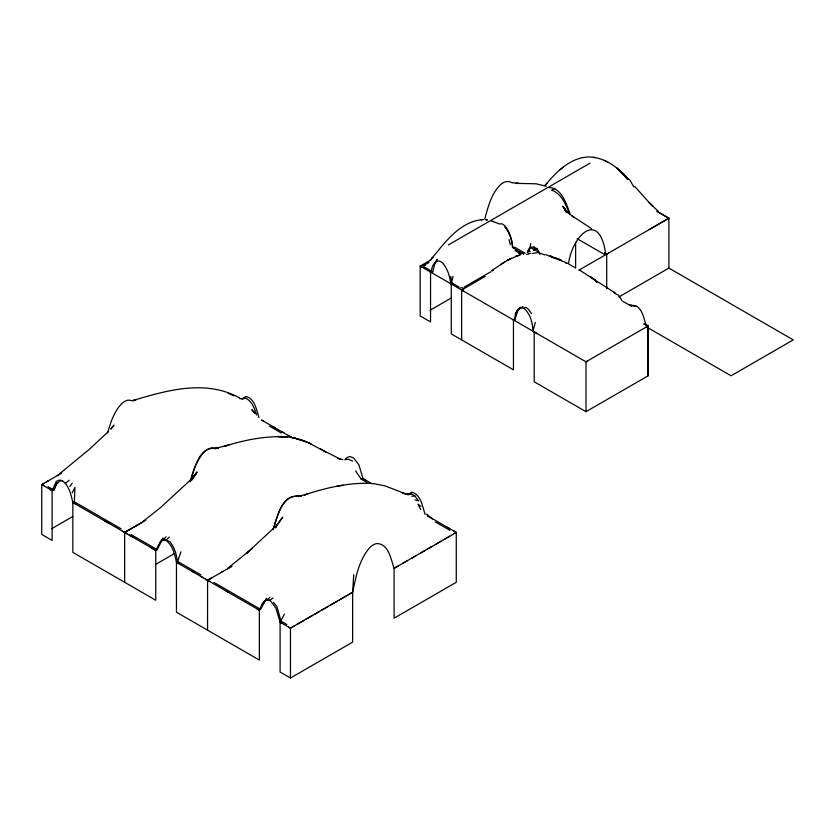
<?xml version="1.0" encoding="UTF-8"?>
<svg xmlns="http://www.w3.org/2000/svg" width="835" height="835" viewBox="0 0 835 835"><rect width="100%" height="100%" fill="white"/><g stroke="black" fill="none" stroke-linecap="round" stroke-linejoin="round"><path stroke-width="1.25" d="M121.012 528.764L74.357 501.814L74.952 487.463L72.175 492.89M348.195 594.833L352.652 592.234L353.716 574.678M514.611 320.483L515.425 313.762L517.491 309.9L520.476 307.27L515.425 313.762L518.337 309.221L514.611 320.483L512.711 319.502M430.234 271.897L431.194 272.346C431.538 267.952 433.469 261.397 438.719 261A7.598 4.384 60 0 1 443.093 263.516C447.643 269.152 449.908 276.437 450.618 283.566L451.589 284.224M352.652 592.234C355.94 576.787 358.987 559.857 369.759 547.624A14.216 8.058 -59.1 0 1 376.752 543.575C388.797 543.637 390.968 559.575 394.089 568.311L394.099 618.203L456.275 582.298L456.275 532.438L427.405 515.779L429.618 517.053M452.987 276.406L451.599 282.762L450.618 283.566M529.244 250.385L530.799 243.465M431.194 272.346L432.749 271.876L434.972 262.983M484.749 219.188C487.984 207.101 491.22 193.97 500.342 184.838A14.237 8.214 -60 0 1 505.572 181.748L509.047 181.508L512.471 182.907M190.119 481.722C194.221 469.74 198.803 445.88 215.66 448.541M273.202 529.693C277.126 517.627 281.99 493.965 298.763 496.522M107.684 432.895C110.439 422.656 113.925 412.083 121.252 404.15A14.216 8.36 -60.9 0 1 128.256 400.111L132.849 400.727M537.135 333.603L533.012 331.109L535.308 322.456M190.38 481.565C193.188 470.992 196.726 460.106 204.262 451.881A14.425 7.578 -55.8 0 1 211.161 447.957L215.806 448.656M272.951 529.547C277.105 517.648 281.677 493.85 298.471 496.376M180.934 551.81L177.678 561.464L176.467 562.341L176.467 612.212L259.372 660.078L259.372 610.218L262.336 603.329L264.424 600.918L267.21 599.822L270.206 599.968L273.076 597.985M61.738 473.038L41.75 484.582L41.75 534.442L52.114 540.422L52.114 490.562L56.321 481.367L59.024 480.156L61.873 480.48C69.221 485.239 70.954 494.581 72.833 502.513L72.843 552.384L155.748 600.25L155.748 550.39L72.843 502.524L74.357 501.814M151.302 547.823L155.748 550.38L160.737 540.965L163.107 539.838L165.779 540.318C172.918 545.245 174.661 554.44 176.467 562.341L178.69 563.635M56.863 482.787L53.951 490.03L52.114 490.552L50.037 489.362M527.323 252.587L530.246 247.41L539.076 252.41L539.88 254.383M192.499 479.248L194.012 475.898L191.987 479.906M275.811 527.031L276.865 524.745L275.268 527.783M284.37 614.132L280.101 622.169L280.101 672.05L290.465 678.03L352.641 642.136L352.641 592.276L290.465 628.171L280.101 622.19L275.905 608.141L270.717 601.054L267.21 599.822M155.748 550.38L157.262 549.68L163.055 538.011L159.84 543.397M527.72 251.773C529.296 244.029 537.855 246.868 539.159 252.942L544.796 254.915M257.117 608.924L259.382 610.208L260.583 609.331L266.741 598.194L263.505 603.35M192.958 478.57L196.914 471.9L190.933 480.772L196.872 472.693L193.814 476.441M275.508 527.751L282.773 517.136L276.552 525.152M434.67 263.463L437.383 259.205L435.933 261.438M111.024 429.117L113.998 425.067L110.94 428.772M69.848 486.429L72.238 483.204M545.182 185.307C556.1 172.208 569.94 157.846 588.132 156.97C603.955 156.876 617.733 167.052 627.701 178.513L616.867 168.044L627.701 178.513M544.817 185.746L546.967 183.136M344.938 459.918L346.932 457.57L349.761 456.505L353.414 457.82L358.841 464.677L363.006 478.58L365.072 479.791M242.181 398.9L245.887 396.448C254.999 398.702 256.355 409.995 259.027 417.542M430.275 260.186L432.791 257.316L431.549 258.766C444.992 242.327 460.21 221.056 483.434 219.542L480.908 219.636L482.171 219.584M408.033 494.602L411.812 492.17C421.237 494.8 422.364 506.615 425.182 514.475M165.956 536.895L162.355 540.725L166.165 539.901L169.265 537.062M190.818 479.614L160.727 507.44L142.785 521.625M267.012 600.261L269.924 597.338M273.515 528.346L246.482 553.438L252.452 548.104M107.934 431.914L89.95 448.781L59.89 473.518M69.201 480.282L65.433 483.329M249.435 550.797L228.101 567.988M559.492 170.183L563.072 167.24M517.491 309.9L523.023 306.435M491.857 270.477L506.981 260.572L517.836 255.604M504.841 261.814L500.489 264.528M43.827 485.772L41.771 484.582L43.973 483.298M454.052 533.722L456.254 532.438L454.052 531.164M463.78 288.785L461.64 290.027L461.63 339.887M131.314 528.597L124.655 532.427L122.401 531.144M126.878 533.722L124.676 532.438L142.42 522.178M658.074 211.986L668.887 218.227L649.348 229.5M212.006 577.747L207.581 580.304L207.56 630.164M297.124 624.319L303.783 620.478M306.007 619.194L312.666 615.343M314.889 614.059L319.325 611.502M321.548 610.218L328.218 606.367M330.43 605.083L337.1 601.242M339.313 599.958L345.982 596.106M402.971 563.207L407.417 560.64M411.853 558.072L416.3 555.515M420.746 552.947L425.182 550.39M427.405 549.106L431.841 546.539M436.287 543.971L440.723 541.414M445.17 538.846L449.606 536.289M448.322 244.979L590.095 163.117M46.196 482.014L48.42 480.73M57.302 475.595L59.515 474.311M431.288 259.685L420.182 266.094L420.182 315.954L430.547 321.934L430.547 272.074M551.57 190.234L554.899 188.313M423.971 265.353L429.054 262.42M464.187 287.104L490.834 271.719M492.097 270.978L493.37 270.248M518.744 255.593L520.017 254.863M485.218 276.406L461.63 290.027L463.853 291.3M51.739 528.67L72.843 516.489M430.171 310.182L451.265 298.001M533.805 250.354L537.135 248.433M145.749 520.257L124.655 532.438L124.655 582.298M578.707 270.3L668.898 218.227L668.898 268.087L793.25 339.887L731.074 375.781L648.169 327.915M155.748 564.356L174.619 553.459M618.933 296.936L668.898 268.087M588.132 360.584L585.993 361.816L420.182 266.094L421.435 266.814M220.878 572.612L223.102 571.328M227.548 568.76L231.984 566.193L207.56 580.304L205.337 579.02M646.019 327.163L648.158 325.921L644.035 324.022L648.158 325.921L648.169 375.781L585.993 411.686L534.17 381.762L534.17 331.902M294.901 625.603L290.465 628.16L288.388 626.97M456.275 532.438L394.099 568.343L398.535 565.765M577.152 238.706L603.809 254.09L605.772 254.508L608.485 253.099M135.761 526.029L137.973 524.745M209.773 579.02L207.56 580.294L209.815 581.609M520.153 307.76L523.816 308.24L525.956 307.238L528.889 309.816L531.425 313.574M519.986 254.957L515.633 256.439L517.794 255.708M229.886 444.533L223.905 446.443C244.196 440.003 265.593 435.713 286.969 436.82L280.977 436.559L286.969 436.82M422.708 266.083L425.224 265.279M226.943 445.483L215.117 448.447L218.259 448.144L212.215 448.437M355.574 470.971L361.169 479.102L363.006 478.58L372.337 483.976M527.532 251.794L530.162 251.199M243.194 398.712L245.647 398.18C252.055 401.186 254.675 408.649 256.543 415.026M62.594 480.532L59.473 481.211L56.3 484.415L53.951 490.03L48.117 486.68M407.824 494.706L411.551 493.944L414.828 495.865L418.565 500.937L415.047 499.831M499.205 224.051L500.729 223.749A7.358 4.248 60 0 1 505.446 226.473C509.997 232.527 512.158 240.209 512.794 247.671L513.765 248.329M370.114 483.34C347.704 482.62 325.483 487.943 304.358 494.988L307.405 494.09L298.648 496.24L301.685 495.802L295.976 496.324M242.766 398.712L245.647 398.18M532.417 253.443L539.076 252.41M337.1 486.231L343.039 485.271M411.843 496.334L414.828 495.865M133.026 400.518L135.761 400.184L132.734 400.57C167.104 390.227 206.203 379.1 239.854 398.118M528.649 253.402L530.799 253.266M565.984 263.338L568.572 263.171C572.914 234.207 599.739 209.533 605.772 254.508M345.314 459.417L348.425 459.219L352.631 461.118M548.741 187.52C561.997 187.865 566.474 204.398 570.284 214.564M411.551 493.944L405.486 494.289L408.659 494.477L402.741 493.141L405.758 493.892L385.05 485.897L373.12 483.548M552.196 257.566L553.041 257.535M526.593 254.268L528.774 254.205M460.388 287.845L462.914 287.835M517.178 183.387L536.206 183.804L546.33 186.247M515.738 183.262L518.681 183.418L513.076 182.75M289.985 437.143L284.004 436.663L287.031 436.914M631.792 305.714L636.854 306.361C642.825 310.422 643.691 318.344 645.946 324.627M636.854 306.361L629.193 304.504M593.487 157.324L595.292 157.575M614.831 293.44L618.474 295.141L622.305 301.049M239.603 398.545L241.962 398.984M307.979 442.487L310.923 443.782L301.936 440.076L293.012 437.644L307.906 442.435L325.723 452.017L319.805 448.52M342.945 459.626L337.382 458.352L340.252 459.073L322.727 450.253M293.012 437.644L304.963 441.141M545.777 254.665L566.047 262.618M518.765 253.339L521.28 254.132M498.589 223.582L492.264 221.244M491.011 220.805L493.558 221.692M553.741 257.66L555.442 258.506M552.332 256.721L550.296 256.001L559.325 259.508L554.889 257.681M552.53 190.484C562.132 194.419 566.078 205.389 569.658 214.271M233.925 395.748L227.997 393.243M604.269 160.393L607.859 162.136M625.666 177.093L629.673 179.807L633.88 186.894M166.165 539.901L170.309 542.072L173.367 546.935L175.601 552.415L177.678 561.464L201.005 574.95M623.286 301.581L631.667 306.299M568.27 263.776L575.179 267.638M432.749 271.876L423.961 266.814M157.262 549.68L131.022 534.546M260.583 609.331L213.927 582.402M656.675 211.182L668.898 218.227M604.498 252.848L606.711 254.122L606.711 288.649M604.916 253.088L606.711 254.122M525.236 253.297L514.882 247.306L512.481 247.39C511.959 240.125 509.694 232.61 504.757 227.099M513.452 248.141L523.816 254.122L522.553 253.402M645.58 324.429L648.169 325.921L585.993 361.826L585.993 411.686M515.007 250.51L520.028 253.412M459.135 287.115L451.599 282.762L450.796 276.51M269.517 426.184L281.186 432.927M367.003 482.473L361.169 479.102M435.327 521.917L449.908 530.34M104.385 520.737L108.884 523.336M129.101 535.005L133.537 537.573M41.75 484.582L52.114 490.562M176.467 562.362L259.372 610.218M263.808 421.331L261.595 420.047L292.72 438.01L288.242 435.432M272.701 426.455L274.913 427.739M281.583 431.58L283.796 432.864M447.393 527.313L449.606 528.597M286.822 624.496L280.998 621.115L276.99 606.794L273.525 602.317M192.019 571.328L194.231 572.612M200.901 576.463L203.114 577.736M225.586 590.71L227.84 592.015M72.833 502.513L75.098 503.829M280.101 622.169L282.178 623.38M579.814 270.289L615.113 292.939L613.589 292.01M591.493 228.623L572.236 215.952M421.08 506.375L417.917 504.163L420.788 509.663M570.681 214.783L573.645 217.027L572.1 215.847M426.445 514.016L432.342 518.994M658.105 211.182L649.16 202.55L634.861 186.591M567.487 212.027L565.963 210.65L568.906 213.395M595.626 281.28L596.962 282.501M523.816 308.24C530.382 313.814 532.605 322.832 533.012 331.109M650.956 204.429L652.73 206.276L649.16 202.55M624.799 176.175L627.837 179.337M565.869 210.441L564.345 208.844L567.289 212.1M254.717 412.793L251.815 409.672L254.863 413.335M625.937 177.239L624.089 175.131L627.805 179.483L625.937 177.072M565.775 210.41L562.665 206.245L567.111 212.831L564.084 208.134L566.443 212.163M565.514 210.43L563.99 207.602L566.37 212.027M565.431 209.856L566.454 212.048M509.068 239.582L510.31 244.582M647.96 326.047L647.96 375.907M575.628 242.567L575.628 268.139M534.17 246.763L534.17 250.594M513.452 319.941L513.452 369.801L451.265 333.906L451.265 284.046M290.465 628.171L290.465 678.03M511.333 258.297L506.981 260.572L511.333 258.297M280.925 436.59L277.961 436.569L283.942 436.642L280.925 436.59M487.222 219.929L485.96 219.709L487.222 219.929M559.44 259.57L557.175 258.599L561.59 260.499L559.44 259.57M595.073 280.101L590.825 277.084L595.073 280.101M624.1 174.672L622.284 172.876L625.906 176.561L624.1 174.661"/></g></svg>
